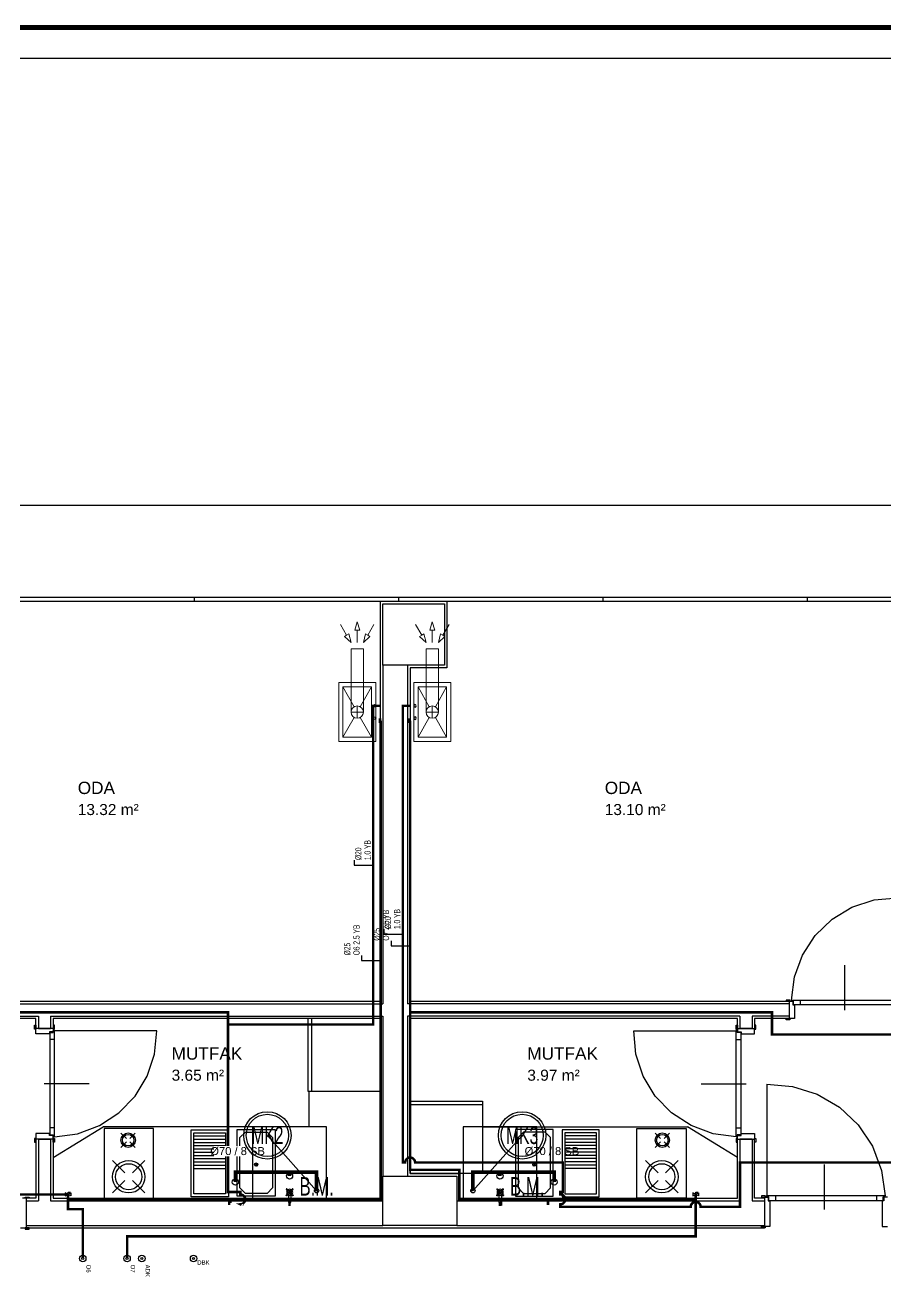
# Model space of a CAD drawing. Header units: centimetres. Extents: x -3952 to 26292, y -15092 to -10712.
# Drawn here: x 13025 to 13725, y -11965 to -10948 of the extents above; entities that cross this region are included whole.
import ezdxf
from ezdxf.enums import TextEntityAlignment as Align

# ---------------------------------------------------------------- set-up
doc = ezdxf.new("R2010")
doc.units = ezdxf.units.CM
for name, pattern in [('BASMA HATTI', [31, 25, -6]), ('DASHED', [18, 12, -6]), ('PIS', [38, 30, -8])]:
    doc.linetypes.add(name, pattern=pattern)
for name, color, linetype in [('MD-YUK-BIRIMI', 7, 'Continuous'), ('MIMARI', 8, 'Continuous'), ('MIMARI-KOLON', 8, 'Continuous'), ('MIMARI-TEFRIS', 9, 'Continuous'), ('MIMARI-YAZI', 8, 'Continuous'), ('MTY-PAFTA', 7, 'Continuous'), ('MTY-PIS-SU-BORUSU', 6, 'PIS'), ('MTY-PISSU-CAP', 211, 'Continuous'), ('MTY-PISSU-KOLON', 211, 'DASHED'), ('MTY-PISSU-KOLONNO', 211, 'Continuous'), ('MTY-SICAKSU-BORU', 1, 'BASMA HATTI'), ('MTY-SOGUKSU-BORU', 5, 'Continuous'), ('MTY-TEFRIS', 15, 'Continuous'), ('MTY-TEMIZSU-CAP', 101, 'Continuous'), ('MTY-VANA', 1, 'Continuous'), ('MTY-YUK-BIRIMI', 7, 'Continuous')]:
    doc.layers.add(name, color=color, linetype=linetype)
doc.layers.add('ROTAS-PAFTA-SINIRI', color=8, linetype='Continuous', plot=False)
doc.styles.add('ANOTATIVO', font='arial.ttf')
doc.styles.add('MTY_CAP', font='wturkce.SHX', dxfattribs={"width": 0.65, "height": 20})
doc.styles.add('MTYCAPLT', font='arial.ttf', dxfattribs={"width": 0.65, "height": 1})
doc.styles.add('ROTAS', font='arial.ttf')

# ---------------------------------------------------------------- blocks, each defined once
blk = doc.blocks.new('ROTAS_PAFTA')
blk.add_lwpolyline([(0, 0), (1, 0), (1, 1), (0, 1)], close=True)
blk = doc.blocks.new('EVIYE1')
at = {"layer": 'MTY-TEFRIS', "color": 6}
blk.add_circle((0, 15), 2.5, dxfattribs=at)
at = {"layer": 'MTY-TEFRIS', "color": 3, "ltscale": 10}
blk.add_circle((-5, 1), 1, dxfattribs=at)
at = {"layer": 'MTY-TEFRIS', "color": 1, "ltscale": 10}
blk.add_circle((5, 1), 1, dxfattribs=at)
at = {"layer": 'MD-YUK-BIRIMI', "color": 6, "style": 'MTYCAPLT', "width": 0.65}
for tag, p in [('PSCP_001', (-1.3, 17)), ('PS_001', (-0.6, 14.5))]:
    blk.add_attdef(tag, p, '', height=1, dxfattribs=at)
at = {"layer": 'MD-YUK-BIRIMI', "color": 3, "style": 'MTYCAPLT', "width": 0.65}
for tag, p in [('SOCP_001', (-6.3, -0.5)), ('SO_001', (-5.7, 0.5))]:
    blk.add_attdef(tag, p, '', height=1, dxfattribs=at)
at = {"layer": 'MD-YUK-BIRIMI', "color": 1, "style": 'MTYCAPLT', "width": 0.65}
for tag, p in [('SCCP_001', (3.7, -0.5)), ('SC_001', (4.4, 0.5))]:
    blk.add_attdef(tag, p, '', height=1, dxfattribs=at)
blk = doc.blocks.new('BULASIK MAKINASI1')
at = {"layer": 'MTY-TEFRIS'}
for p, q in [((-0.9, 0), (-0.9, -1.5)), ((-0.9, -1.5), (1.1, -1.5)), ((1.1, -1.5), (1.1, 0))]:
    blk.add_line(p, q, dxfattribs=at)
at = {"layer": 'MTY-TEFRIS', "color": 15}
blk.add_lwpolyline([(-30, 0), (30, 0), (30, 60), (-30, 60)], close=True, dxfattribs=at)
at = {"layer": 'MTY-TEFRIS'}
for points in [[(-1.8, 8.2, 0.414214), (-1.4, 8.2), (-1.3, 8.2, 0.414214), (-1.3, 8.7), (-2.1, 9.4, 0.414214), (-2.5, 9.4), (-2.6, 9.3, 0.414214), (-2.6, 8.9)], [(-1.8, 5.3, -0.414214), (-1.4, 5.3), (-1.3, 5.2, -0.414214), (-1.3, 4.8), (-2.1, 4, -0.414214), (-2.5, 4), (-2.6, 4.1, -0.414214), (-2.6, 4.6)], [(1.5, 8.7, 0.414214), (1.5, 8.2), (1.6, 8.2, 0.414214), (2, 8.2), (2.8, 8.9, 0.414214), (2.8, 9.3), (2.7, 9.4, 0.414214), (2.3, 9.4)], [(1.5, 4.8, -0.414214), (1.5, 5.2), (1.6, 5.3, -0.414214), (2, 5.3), (2.8, 4.6, -0.414214), (2.8, 4.1), (2.7, 4, -0.414214), (2.3, 4)]]:
    blk.add_lwpolyline(points, format="xyb", close=True, dxfattribs=at)
blk.add_lwpolyline([(2.5, 0.4), (2.5, 0), (-2.5, 0), (-2.5, 0.4)], close=True, dxfattribs=at)
for points in [[(-1.5, 8.1), (-1.1, 7.7)], [(-1.5, 5.3), (-1.1, 5.7)], [(-1.3, 8.3), (-0.9, 7.9)], [(-1.3, 5.2), (-0.9, 5.6)], [(-0.9, 4.4), (-0.9, 0.4)], [(1.5, 8.3), (1.1, 7.9)], [(1.5, 5.2), (1.1, 5.6)], [(1.1, 4.4), (1.1, 0.4)], [(1.6, 8.1), (1.3, 7.7)], [(1.6, 5.3), (1.3, 5.7)]]:
    blk.add_lwpolyline(points, dxfattribs=at)
at = {"layer": 'MTY-TEFRIS', "color": 6}
blk.add_circle((0, 20), 2.5, dxfattribs=at)
at = {"layer": 'MTY-TEFRIS'}
for radius in [1.54, 0.581]:
    blk.add_circle((0.1, 6.7), radius, dxfattribs=at)
for start, end in [(143.134, 216.8657), (53.1342, 126.866), (233.1342, 306.8659), (323.1339, 36.8659)]:
    blk.add_arc((0.1, 6.7), 2.51, start, end, dxfattribs=at)
at = {"layer": 'MD-YUK-BIRIMI', "color": 6, "style": 'MTYCAPLT', "width": 0.65}
for tag, p in [('PSCP', (0, 22.5)), ('PS', (0, 20))]:
    blk.add_attdef(tag, text='', height=1, dxfattribs=at).set_placement(p, align=Align.MIDDLE_CENTER)
at = {"layer": 'MD-YUK-BIRIMI', "color": 3, "style": 'MTYCAPLT', "width": 0.65}
for tag, p in [('SO', (0, 0)), ('SOCP', (0.1, -1.5))]:
    blk.add_attdef(tag, text='', height=1, dxfattribs=at).set_placement(p, align=Align.MIDDLE_CENTER)
at = {"layer": 'MTY-TEFRIS', "color": 15, "style": 'MTYCAPLT', "width": 0.65}
blk.add_text('B.M.', height=15, dxfattribs=at).set_placement((8.1, 11.6), align=Align.MIDDLE_LEFT)
blk = doc.blocks.new('KOMBI1')
at = {"layer": 'MTY-TEFRIS', "color": 1, "lineweight": 20, "ltscale": 40}
for p, q in [((19.5, 17.5), (3.4, 26.6)), ((44.4, 26.6), (28.2, 17.5)), ((19.5, 12.5), (3.4, 3.4)), ((18.9, 15), (28.9, 15)), ((23.9, 20), (23.9, 10)), ((44.4, 3.4), (28.2, 12.5))]:
    blk.add_line(p, q, dxfattribs=at)
at = {"layer": 'MTY-TEFRIS', "color": 7, "lineweight": 20, "ltscale": 40}
for p, q in [((85.4, 25.3), (80.3, 20)), ((87.4, 21.8), (80.3, 20)), ((86.4, 23.6), (85.4, 25.3)), ((95, 28.6), (86.4, 23.6)), ((86.4, 23.6), (87.4, 21.8)), ((23.9, 20), (75.3, 20)), ((75.3, 20), (75.3, 10)), ((80.3, 15), (90.3, 15)), ((90.3, 15), (90.3, 17)), ((90.3, 17), (97.3, 15)), ((90.3, 15), (90.3, 13)), ((90.3, 13), (97.3, 15)), ((23.9, 10), (75.3, 10)), ((87.4, 8.2), (80.3, 10)), ((85.4, 4.7), (80.3, 10)), ((86.4, 6.5), (85.4, 4.7)), ((86.4, 6.5), (87.4, 8.2)), ((95, 1.4), (86.4, 6.5))]:
    blk.add_line(p, q, dxfattribs=at)
blk.add_lwpolyline([(0, 0), (47.8, 0), (47.8, 30), (0, 30)], close=True, dxfattribs=at)
at = {"layer": 'MTY-TEFRIS', "color": 1, "lineweight": 20, "ltscale": 40}
blk.add_lwpolyline([(3.4, 3.4), (44.4, 3.4), (44.4, 26.6), (3.4, 26.6)], close=True, dxfattribs=at)
at = {"layer": 'MTY-TEFRIS', "color": 7, "lineweight": 20, "ltscale": 40}
blk.add_circle((23.9, 15), 5, dxfattribs=at)
at = {"layer": 'MTY-TEFRIS', "color": 3, "ltscale": 10}
blk.add_circle((18.9, 1), 1, dxfattribs=at)
at = {"layer": 'MTY-TEFRIS', "color": 1, "ltscale": 10}
blk.add_circle((28.9, 1), 1, dxfattribs=at)
at = {"layer": 'MD-YUK-BIRIMI', "color": 3, "style": 'MTYCAPLT', "width": 0.65}
for tag, p in [('SOCP_001', (17.6, -0.5)), ('SO_001', (18.2, 0.5))]:
    blk.add_attdef(tag, p, '', height=1, dxfattribs=at)
at = {"layer": 'MD-YUK-BIRIMI', "color": 1, "style": 'MTYCAPLT', "width": 0.65}
for tag, p in [('SCCP_001', (27.6, -0.5)), ('SC_001', (28.3, 0.5))]:
    blk.add_attdef(tag, p, '', height=1, dxfattribs=at)
blk = doc.blocks.new('MTY-KURESEL VANA')
at = {"layer": 'MTY-VANA'}
for p, q in [((0, 0), (0, 8)), ((0, 8), (8, 8))]:
    blk.add_line(p, q, dxfattribs=at)
blk.add_lwpolyline([(-10, 5), (-10, -5), (10, 5), (10, -5), (-10, 5)], dxfattribs=at)
at = {"layer": 'MTY-VANA', "style": 'MTYCAPLT', "width": 0.65}
blk.add_attdef('CAP', text='', height=10, dxfattribs=at).set_placement((-1.1, 0), align=Align.CENTER)
blk = doc.blocks.new('MTY-TEMIZ SU CAP MB')
at = {"layer": 'MTY-TEMIZSU-CAP'}
for p, q in [((0.83, 3.1), (0, 3.1)), ((0, 3.1), (0, 0))]:
    blk.add_line(p, q, dxfattribs=at)
at = {"layer": 'MTY-TEMIZSU-CAP', "style": 'MTY_CAP', "width": 0.65}
for tag, p in [('SOCP_001', (0.83, 4.92)), ('SCCP_001', (0.83, 1.92))]:
    blk.add_attdef(tag, p, '', height=1, dxfattribs=at)
at = {"layer": 'MTY-YUK-BIRIMI', "color": 101, "style": 'MTY_CAP', "width": 0.65}
for tag, p in [('SO_001', (0.83, 3.42)), ('SC_001', (0.83, 0.42))]:
    blk.add_attdef(tag, p, '', height=1, dxfattribs=at)
blk = doc.blocks.new('MTY-PIS SU KOLON')
at = {"layer": 'MTY-PISSU-KOLON', "linetype": 'Continuous', "lineweight": -3}
blk.add_hatch(color=256, dxfattribs=at).paths.add_polyline_path([(-2.7, -0.1, 0.848135), (0, -0.1, -0.848135), (2.7, -0.1, 0.414214), (0, 2.6, 0.414214)])
blk.add_circle((0, 0), 3.5, dxfattribs=at)
blk = doc.blocks.new('MTY-KOLON NO PIS SU')
at = {"color": 6, "linetype": 'Continuous', "ltscale": 100}
blk.add_circle((0, 0), 27.5, dxfattribs=at)
at = {"color": 7, "linetype": 'Continuous', "ltscale": 100}
blk.add_circle((0, 0), 24.5, dxfattribs=at)
at = {"style": 'ANOTATIVO', "width": 0.65}
blk.add_attdef('K', text='', height=20, dxfattribs=at).set_placement((0, 0), align=Align.MIDDLE_CENTER)

msp = doc.modelspace()

# ---------------------------------------------------------------- linework, layer by layer
at = {"layer": 'MIMARI'}
for p, q in [((11786.2, -11338.1), (14872.6, -11338.1)), ((13162.5, -11413.1), (13162.5, -11416.1)), ((13328.5, -11413.1), (13328.5, -11416.1)), ((13494.5, -11413.1), (13494.5, -11416.1)), ((13660.5, -11413.1), (13660.5, -11416.1)), ((13315.9, -11468.1), (13315.9, -11743.1)), ((13335.9, -11468.1), (13335.9, -11743.1)), ((13690.9, -11711.6), (13690.9, -11748.3)), ((13005.9, -11743.1), (13315.9, -11743.1)), ((13645.9, -11743.1), (13335.9, -11743.1)), ((13646.5, -11740.1), (13643.4, -11740.1)), ((13643.4, -11740.1), (13643.4, -11741.1)), ((13643.4, -11741.1), (13646.5, -11741.1)), ((13645.9, -11741.1), (13648.9, -11741.1)), ((13645.9, -11741.1), (13645.9, -11755.1)), ((13645.9, -11743.1), (13645.9, -11753.1)), ((13646.5, -11741.1), (13646.5, -11740.1)), ((13647.9, -11740.1), (13733.9, -11740.1)), ((13647.9, -11741.1), (13647.9, -11740.1)), ((13649.4, -11741), (13647.9, -11741)), ((13648.9, -11741.1), (13648.9, -11744)), ((13648.9, -11744), (13650.3, -11744)), ((13649.4, -11743.9), (13649.4, -11741)), ((13732.4, -11743.9), (13649.4, -11743.9)), ((13650.3, -11744), (13650.3, -11755.1)), ((13654.9, -11740.1), (13654.9, -11743.9)), ((13005.9, -11753.1), (13035.9, -11753.1)), ((13035.9, -11753.1), (13035.9, -11763.1)), ((13045.9, -11753.1), (13315.9, -11753.1)), ((13045.9, -11753.1), (13045.9, -11763.1)), ((13315.9, -11753.1), (13315.9, -11883.1)), ((13335.9, -11753.1), (13335.9, -11883.1)), ((13605.9, -11753.1), (13335.9, -11753.1)), ((13605.9, -11753.1), (13605.9, -11763.1)), ((13645.9, -11753.1), (13615.9, -11753.1)), ((13615.9, -11753.1), (13615.9, -11763.1)), ((13643.4, -11756.2), (13643.4, -11755.1)), ((13643.4, -11755.1), (13646.5, -11755.1)), ((13646.5, -11756.2), (13643.4, -11756.2)), ((13650.3, -11755.1), (13645.9, -11755.1)), ((13646.5, -11755.1), (13646.5, -11756.2)), ((13032.8, -11760.5), (13033.9, -11760.5)), ((13032.8, -11763.6), (13032.8, -11760.5)), ((13033.9, -11763.6), (13032.8, -11763.6)), ((13033.9, -11760.5), (13033.9, -11763.6)), ((13033.9, -11767.5), (13033.9, -11763.1)), ((13047.9, -11763.1), (13033.9, -11763.1)), ((13035.9, -11763.1), (13045.9, -11763.1)), ((13044.9, -11766), (13044.9, -11767.5)), ((13047.9, -11766), (13044.9, -11766)), ((13045.1, -11766.5), (13045.1, -11849.6)), ((13045.1, -11766.5), (13047.9, -11766.5)), ((13047.9, -11760.6), (13047.9, -11763.6)), ((13048.9, -11760.6), (13047.9, -11760.6)), ((13047.9, -11763.1), (13047.9, -11766)), ((13047.9, -11763.6), (13048.9, -11763.6)), ((13047.9, -11766.5), (13047.9, -11765)), ((13047.9, -11765), (13048.9, -11765)), ((13048.9, -11763.6), (13048.9, -11760.6)), ((13048.9, -11851.1), (13048.9, -11765)), ((13132.1, -11765), (13048.9, -11765)), ((13519.7, -11765), (13602.9, -11765)), ((13602.9, -11763.6), (13602.9, -11760.6)), ((13602.9, -11760.6), (13603.9, -11760.6)), ((13603.9, -11763.6), (13602.9, -11763.6)), ((13602.9, -11851.1), (13602.9, -11765)), ((13603.9, -11765), (13602.9, -11765)), ((13603.8, -11766.5), (13603.8, -11765)), ((13606.7, -11766.5), (13603.8, -11766.5)), ((13603.9, -11760.6), (13603.9, -11763.6)), ((13603.9, -11763.1), (13617.9, -11763.1)), ((13603.9, -11763.1), (13603.9, -11766)), ((13603.9, -11766), (13606.9, -11766)), ((13615.9, -11763.1), (13605.9, -11763.1)), ((13606.7, -11766.5), (13606.7, -11849.6)), ((13606.9, -11766), (13606.9, -11767.5)), ((13619, -11760.5), (13617.9, -11760.5)), ((13617.9, -11760.5), (13617.9, -11763.6)), ((13617.9, -11767.5), (13617.9, -11763.1)), ((13617.9, -11763.6), (13619, -11763.6)), ((13619, -11763.6), (13619, -11760.5)), ((13044.9, -11767.5), (13033.9, -11767.5)), ((13048.9, -11772.1), (13045.1, -11772.1)), ((13602.9, -11772.1), (13606.7, -11772.1)), ((13606.9, -11767.5), (13617.9, -11767.5)), ((13077.3, -11808.1), (13040.6, -11808.1)), ((13574.5, -11808.1), (13611.1, -11808.1)), ((13627.9, -11808.5), (13627.9, -11899.1)), ((13048.9, -11844), (13045.1, -11844)), ((13602.9, -11844), (13606.7, -11844)), ((13033.9, -11852.5), (13032.8, -11852.5)), ((13032.8, -11852.5), (13032.8, -11855.6)), ((13032.8, -11855.6), (13033.9, -11855.6)), ((13033.9, -11848.6), (13033.9, -11853.1)), ((13044.9, -11848.6), (13033.9, -11848.6)), ((13033.9, -11855.6), (13033.9, -11852.5)), ((13047.9, -11853.1), (13033.9, -11853.1)), ((13035.9, -11853.1), (13035.9, -11903.1)), ((13035.9, -11853.1), (13045.9, -11853.1)), ((13044.9, -11850.1), (13044.9, -11848.6)), ((13047.9, -11850.1), (13044.9, -11850.1)), ((13045.1, -11849.6), (13047.9, -11849.6)), ((13045.9, -11853.1), (13045.9, -11903.1)), ((13047.9, -11849.6), (13047.9, -11851.1)), ((13047.9, -11853.1), (13047.9, -11850.1)), ((13047.9, -11851.1), (13048.9, -11851.1)), ((13047.9, -11855.5), (13047.9, -11852.5)), ((13047.9, -11852.5), (13048.9, -11852.5)), ((13048.9, -11855.5), (13047.9, -11855.5)), ((13048.9, -11852.5), (13048.9, -11855.5)), ((13603.9, -11851.1), (13602.9, -11851.1)), ((13602.9, -11852.5), (13602.9, -11855.5)), ((13603.9, -11852.5), (13602.9, -11852.5)), ((13602.9, -11855.5), (13603.9, -11855.5)), ((13606.7, -11849.6), (13603.8, -11849.6)), ((13603.8, -11849.6), (13603.8, -11851.1)), ((13603.9, -11853.1), (13603.9, -11850.1)), ((13603.9, -11850.1), (13606.9, -11850.1)), ((13603.9, -11855.5), (13603.9, -11852.5)), ((13603.9, -11853.1), (13617.9, -11853.1)), ((13605.9, -11853.1), (13605.9, -11903.1)), ((13615.9, -11853.1), (13605.9, -11853.1)), ((13606.9, -11848.6), (13617.9, -11848.6)), ((13606.9, -11850.1), (13606.9, -11848.6)), ((13615.9, -11853.1), (13615.9, -11903.1)), ((13617.9, -11848.6), (13617.9, -11853.1)), ((13617.9, -11852.5), (13619, -11852.5)), ((13617.9, -11855.6), (13617.9, -11852.5)), ((13619, -11855.6), (13617.9, -11855.6)), ((13619, -11852.5), (13619, -11855.6)), ((13674.3, -11873.6), (13674.3, -11910.3)), ((13723.9, -11899.1), (13627.9, -11899.1)), ((13627.9, -11900.1), (13627.9, -11899.1)), ((13634.9, -11899.1), (13634.9, -11902.9)), ((13716.8, -11899.1), (13716.8, -11902.9)), ((13723.9, -11900.1), (13723.9, -11899.1)), ((13025.9, -11901.1), (13022.9, -11901.1)), ((13025.3, -11900.1), (13028.4, -11900.1)), ((13025.3, -11901.1), (13025.3, -11900.1)), ((13028.4, -11901.1), (13025.3, -11901.1)), ((13025.9, -11901.1), (13025.9, -11925.1)), ((13025.9, -11903.1), (13035.9, -11903.1)), ((13025.9, -11903.1), (13025.9, -11923.1)), ((13028.4, -11900.1), (13028.4, -11901.1)), ((13045.9, -11903.1), (13315.9, -11903.1)), ((13375.7, -11903.1), (13605.9, -11903.1)), ((13615.9, -11903.1), (13625.9, -11903.1)), ((13626.5, -11899.1), (13623.4, -11899.1)), ((13623.4, -11899.1), (13623.4, -11900.1)), ((13623.4, -11900.1), (13626.5, -11900.1)), ((13625.9, -11900.1), (13625.9, -11924.1)), ((13625.9, -11900.1), (13628.9, -11900.1)), ((13625.9, -11903.1), (13625.9, -11923.1)), ((13626.5, -11900.1), (13626.5, -11899.1)), ((13629.4, -11900), (13627.9, -11900)), ((13628.9, -11900.1), (13628.9, -11903.1)), ((13628.9, -11903.1), (13630.3, -11903.1)), ((13629.4, -11902.9), (13629.4, -11900)), ((13629.4, -11902.9), (13722.4, -11902.9)), ((13630.3, -11903.1), (13630.3, -11924.1)), ((13721.4, -11903.1), (13721.4, -11924.1)), ((13722.9, -11903.1), (13721.4, -11903.1)), ((13722.4, -11902.9), (13722.4, -11900)), ((13722.4, -11900), (13723.9, -11900)), ((13725.9, -11900.1), (13722.9, -11900.1)), ((13722.9, -11900.1), (13722.9, -11903.1)), ((13021.4, -11925.1), (13025.9, -11925.1)), ((13025.3, -11925.1), (13025.3, -11926.2)), ((13028.4, -11925.1), (13025.3, -11925.1)), ((13025.3, -11926.2), (13028.4, -11926.2)), ((13025.9, -11923.1), (13315.9, -11923.1)), ((13028.4, -11926.2), (13028.4, -11925.1)), ((13375.9, -11923.1), (13625.9, -11923.1)), ((13623.4, -11925.2), (13623.4, -11924.1)), ((13623.4, -11924.1), (13626.5, -11924.1)), ((13626.5, -11925.2), (13623.4, -11925.2)), ((13630.3, -11924.1), (13625.9, -11924.1)), ((13626.5, -11924.1), (13626.5, -11925.2)), ((13721.4, -11924.1), (13725.9, -11924.1))]:
    msp.add_line(p, q, dxfattribs=at)
for points in [[(11834.5, -11416.1), (14820.9, -11416.1), (14820.9, -11413.1), (11834.5, -11413.1), (11834.5, -11416.1)], [(13005.9, -11741.1), (13313.9, -11741.1), (13313.9, -11416.1), (13367.9, -11416.1), (13367.9, -11470.1), (13337.9, -11470.1), (13337.9, -11741.1), (13645.9, -11741.1)], [(13647.9, -11740.1), (13650.3, -11721.3), (13656.8, -11703.5), (13667.2, -11687.6), (13680.8, -11674.4), (13697, -11664.6), (13715, -11658.7), (13733.9, -11656.9)], [(13033.9, -11763.1), (13033.9, -11755.1), (13005.9, -11755.1)], [(13047.9, -11853.1), (13047.9, -11901.1), (13248.9, -11901.1), (13248.9, -11901.1), (13313.9, -11901.1), (13313.9, -11755.1), (13047.9, -11755.1), (13047.9, -11763.1)], [(13603.9, -11763.1), (13603.9, -11755.1), (13337.9, -11755.1), (13337.9, -11881.1), (13377.9, -11881.1), (13377.9, -11901.1), (13603.9, -11901.1), (13603.9, -11853.1)], [(13645.9, -11755.1), (13617.9, -11755.1), (13617.9, -11763.1)], [(13048.5, -11764.1), (13048.5, -11764.7), (13048.5, -11764.1)], [(13048.9, -11851.1), (13067.7, -11848.7), (13085.5, -11842.1), (13101.4, -11831.8), (13114.5, -11818.1), (13124.4, -11801.9), (13130.3, -11783.9), (13132.1, -11765)], [(13602.9, -11851.1), (13584.1, -11848.7), (13566.3, -11842.1), (13550.4, -11831.8), (13537.2, -11818.1), (13527.4, -11801.9), (13521.5, -11783.9), (13519.7, -11765)], [(13603.3, -11764.1), (13603.3, -11764.7), (13603.3, -11764.1)], [(13627.9, -11808.5), (13648.8, -11810.2), (13668.7, -11816.4), (13686.8, -11827), (13702, -11841.4), (13713.7, -11858.8), (13721.1, -11878.4), (13723.9, -11899.1)], [(13033.9, -11853.1), (13033.9, -11901.1), (13025.9, -11901.1)], [(13625.9, -11901.1), (13617.9, -11901.1), (13617.9, -11853.1)], [(13627, -11899.5), (13627.6, -11899.5), (13627, -11899.5)], [(13025.9, -11925.1), (13625.9, -11925.1)]]:
    msp.add_lwpolyline(points, dxfattribs=at)
at = {"layer": 'MIMARI-KOLON'}
for points in [[(13315.9, -11418.1), (13365.9, -11418.1), (13365.9, -11468.1), (13315.9, -11468.1), (13315.9, -11418.1)], [(13315.9, -11883.1), (13375.9, -11883.1), (13375.9, -11923.1), (13315.9, -11923.1), (13315.9, -11883.1)]]:
    msp.add_lwpolyline(points, dxfattribs=at)
at = {"layer": 'MIMARI-TEFRIS'}
for p, q in [((13313.9, -11755.1), (13254.9, -11755.1)), ((13254.9, -11755.1), (13254.9, -11814.1)), ((13258, -11814.1), (13258, -11755.1)), ((13313.9, -11814.1), (13313.9, -11755.1)), ((13254.9, -11814.1), (13313.9, -11814.1)), ((13255.9, -11843.1), (13255.9, -11814.1)), ((13337.9, -11881.1), (13337.9, -11822.1)), ((13337.9, -11881.1), (13337.9, -11822.1)), ((13337.9, -11822.1), (13396.9, -11822.1)), ((13396.9, -11825.1), (13337.9, -11825.1)), ((13396.9, -11822.1), (13396.9, -11881.1)), ((13047.9, -11868.1), (13088.5, -11843.1)), ((13255.9, -11843.1), (13088.5, -11843.1)), ((13107.5, -11852.5), (13103, -11848.1)), ((13110.2, -11852.5), (13114.7, -11848.1)), ((13160.1, -11899.8), (13160.1, -11845.6)), ((13160.1, -11845.6), (13190.3, -11845.6)), ((13162.3, -11897.6), (13162.3, -11847.8)), ((13162.3, -11847.8), (13188.1, -11847.8)), ((13188.1, -11847.8), (13188.1, -11897.6)), ((13190.3, -11845.6), (13190.3, -11899.8)), ((13197.5, -11899.3), (13197.5, -11845.1)), ((13197.5, -11845.1), (13228.3, -11845.1)), ((13228.3, -11845.1), (13228.3, -11899.3)), ((13396.9, -11843.1), (13563.3, -11843.1)), ((13423.5, -11845.1), (13423.5, -11899.3)), ((13454.3, -11845.1), (13423.5, -11845.1)), ((13454.3, -11899.3), (13454.3, -11845.1)), ((13491.6, -11845.6), (13461.5, -11845.6)), ((13461.5, -11845.6), (13461.5, -11899.8)), ((13489.4, -11847.8), (13463.7, -11847.8)), ((13463.7, -11847.8), (13463.7, -11897.6)), ((13489.4, -11897.6), (13489.4, -11847.8)), ((13491.6, -11899.8), (13491.6, -11845.6)), ((13541.5, -11852.5), (13537.1, -11848.1)), ((13544.3, -11852.5), (13548.8, -11848.1)), ((13603.9, -11868.1), (13563.3, -11843.1)), ((13103, -11859.8), (13107.5, -11855.3)), ((13114.7, -11859.8), (13110.2, -11855.3)), ((13162.3, -11850.4), (13188.1, -11850.4)), ((13162.3, -11853.1), (13188.1, -11853.1)), ((13162.3, -11855.7), (13188.1, -11855.7)), ((13162.3, -11858.3), (13188.1, -11858.3)), ((13489.4, -11850.4), (13463.7, -11850.4)), ((13489.4, -11853.1), (13463.7, -11853.1)), ((13489.4, -11855.7), (13463.7, -11855.7)), ((13489.4, -11858.3), (13463.7, -11858.3)), ((13537.1, -11859.8), (13541.5, -11855.3)), ((13548.8, -11859.8), (13544.3, -11855.3)), ((13162.3, -11861), (13188.1, -11861)), ((13162.3, -11863.6), (13188.1, -11863.6)), ((13162.3, -11866.3), (13188.1, -11866.3)), ((13489.4, -11861), (13463.7, -11861)), ((13489.4, -11863.6), (13463.7, -11863.6)), ((13489.4, -11866.3), (13463.7, -11866.3)), ((13106.2, -11880.5), (13096.1, -11870.4)), ((13112.4, -11880.5), (13122.5, -11870.4)), ((13162.3, -11868.9), (13188.1, -11868.9)), ((13162.3, -11871.5), (13188.1, -11871.5)), ((13162.3, -11874.2), (13188.1, -11874.2)), ((13162.3, -11876.8), (13188.1, -11876.8)), ((13212.3, -11872.5), (13213.6, -11874.9)), ((13212.3, -11874.9), (13213.6, -11872.5)), ((13439.5, -11872.5), (13438.2, -11874.9)), ((13439.5, -11874.9), (13438.2, -11872.5)), ((13489.4, -11868.9), (13463.7, -11868.9)), ((13489.4, -11871.5), (13463.7, -11871.5)), ((13489.4, -11874.2), (13463.7, -11874.2)), ((13489.4, -11876.8), (13463.7, -11876.8)), ((13539.4, -11880.5), (13529.3, -11870.4)), ((13545.6, -11880.5), (13555.7, -11870.4)), ((13096.1, -11896.8), (13106.2, -11886.7)), ((13122.5, -11896.8), (13112.4, -11886.7)), ((13396.9, -11881.1), (13337.9, -11881.1)), ((13529.3, -11896.8), (13539.4, -11886.7)), ((13555.7, -11896.8), (13545.6, -11886.7)), ((13188.1, -11897.6), (13162.3, -11897.6)), ((13463.7, -11897.6), (13489.4, -11897.6)), ((13190.3, -11899.8), (13160.1, -11899.8)), ((13228.3, -11899.3), (13197.5, -11899.3)), ((13423.5, -11899.3), (13454.3, -11899.3)), ((13461.5, -11899.8), (13491.6, -11899.8))]:
    msp.add_line(p, q, dxfattribs=at)
for points in [[(13089.5, -11844.4), (13089.5, -11900.9), (13129.5, -11900.9), (13129.5, -11844.4), (13089.5, -11844.4)], [(13226.1, -11851.7), (13226.1, -11892.7), (13221.7, -11897.1), (13204.1, -11897.1), (13199.7, -11892.7), (13199.7, -11851.7), (13204.1, -11847.3), (13221.7, -11847.3), (13226.1, -11851.7)], [(13425.7, -11851.7), (13425.7, -11892.7), (13430.1, -11897.1), (13447.7, -11897.1), (13452.1, -11892.7), (13452.1, -11851.7), (13447.7, -11847.3), (13430.1, -11847.3), (13425.7, -11851.7)], [(13562.3, -11844.4), (13562.3, -11900.9), (13522.3, -11900.9), (13522.3, -11844.4), (13562.3, -11844.4)]]:
    msp.add_lwpolyline(points, dxfattribs=at)
for centre, radius in [((13108.9, -11853.9), 5.86), ((13542.9, -11853.9), 5.86), ((13108.9, -11853.9), 4.68), ((13542.9, -11853.9), 4.68), ((13109.3, -11883.6), 13.2), ((13109.3, -11883.6), 10.6), ((13212.9, -11873.7), 1.32), ((13438.9, -11873.7), 1.32), ((13542.5, -11883.6), 13.2), ((13542.5, -11883.6), 10.6)]:
    msp.add_circle(centre, radius, dxfattribs=at)
at = {"layer": 'MTY-PAFTA'}
for points, const_width in [([(11400, -12900), (15200, -12900), (15200, -10950), (11400, -10950)], 4), ([(11425, -12875), (15175, -12875), (15175, -10975), (11425, -10975)], 1)]:
    msp.add_lwpolyline(points, close=True, dxfattribs=dict(at, const_width=const_width))
at = {"layer": 'MTY-PIS-SU-BORUSU', "const_width": 3}
for points in [[(13196, -11888), (13196, -11880), (13262, -11880), (13262, -11895)], [(13240, -11883), (13240, -11880)], [(13455, -11888), (13455, -11880), (13389, -11880), (13389, -11895)], [(13411, -11883), (13411, -11880)]]:
    msp.add_lwpolyline(points, dxfattribs=at)
at = {"layer": 'MTY-PISSU-KOLONNO'}
for p, q in [((13262, -11895), (13222, -11850)), ((13389, -11895), (13429, -11850))]:
    msp.add_line(p, q, dxfattribs=at)
at = {"layer": 'MTY-SICAKSU-BORU', "const_width": 2}
for points in [[(13313.5, -11501.1), (13308, -11501.1), (13308, -11760), (13190, -11760), (13190, -11896), (13200, -11896), (13200, -11898), (13201, -11898.1), (13202, -11898.5), (13202.8, -11899.2), (13203.5, -11900), (13203.9, -11901), (13204, -11902), (13203.9, -11903), (13203.5, -11904), (13202.8, -11904.8), (13202, -11905.5), (13201, -11905.9), (13200, -11906), (13201, -11906.5)], [(13337.5, -11501.1), (13332, -11501.1), (13332, -11872), (13334, -11872), (13334.1, -11871), (13334.5, -11870), (13335.2, -11869.2), (13336, -11868.5), (13337, -11868.1), (13338, -11868), (13339, -11868.1), (13340, -11868.5), (13340.8, -11869.2), (13341.5, -11870), (13341.9, -11871), (13342, -11872), (13462, -11872), (13462, -11896), (13460, -11896), (13460, -11898), (13461, -11898.1), (13462, -11898.5), (13462.8, -11899.2), (13463.5, -11900), (13463.9, -11901), (13464, -11902), (13463.9, -11903), (13463.5, -11904), (13462.8, -11904.8), (13462, -11905.5), (13461, -11905.9), (13460, -11906), (13460, -11906.5)], [(13190, -11760), (13190, -11750), (13020, -11750), (13020, -11768), (12912, -11768), (12912, -11876), (12818, -11876), (12818, -11896), (12352, -11896), (12353, -11896), (12353, -11902.5)], [(13460, -11906), (13460, -11908), (13566, -11908), (13566.1, -11907), (13566.5, -11906), (13567.2, -11905.2), (13568, -11904.5), (13569, -11904.1), (13570, -11904), (13571, -11904.1), (13572, -11904.5), (13572.8, -11905.2), (13573.5, -11906), (13573.9, -11907), (13574, -11908), (13606, -11908), (13606, -11872), (13736, -11872)]]:
    msp.add_lwpolyline(points, dxfattribs=at)
at = {"layer": 'MTY-SOGUKSU-BORU', "const_width": 2}
for points in [[(13060, -11898), (13060, -11902), (13314, -11902), (13314, -11514), (13313.5, -11514), (13313.5, -11511.1)], [(13570, -11898), (13570, -11902), (13378, -11902), (13378, -11878), (13338, -11878), (13338, -11514), (13337.5, -11514), (13337.5, -11511.1)], [(13338, -11750), (13632, -11750), (13632, -11768), (13740, -11768), (13740, -11878), (13810, -11878), (13810, -11902.5), (14298, -11902.5)], [(13060, -11898), (12908, -11898), (12908, -11882), (12824, -11882), (12824, -11902.5), (12343, -11902.5)], [(13072, -11950), (13072, -11910), (13060, -11910), (13060, -11902)], [(13108, -11950), (13108, -11932), (13570, -11932), (13570, -11902)], [(13192, -11902), (13192, -11904), (13191, -11904), (13191, -11906.5)], [(13240, -11902), (13240, -11907.5)], [(13412, -11902), (13412, -11906), (13411, -11906), (13411, -11907.5)], [(13450, -11902), (13450, -11906.5)]]:
    msp.add_lwpolyline(points, dxfattribs=at)
at = {"layer": 'MTY-SOGUKSU-BORU'}
for centre, radius in [((13072, -11950), 2.6), ((13072, -11950), 0.91), ((13108, -11950), 2.6), ((13108, -11950), 0.91), ((13120, -11950), 2.6), ((13120, -11950), 0.91), ((13162, -11950), 2.6), ((13162, -11950), 0.91)]:
    msp.add_circle(centre, radius, dxfattribs=at)

# ---------------------------------------------------------------- block references
at = {"layer": 'MTY-PISSU-KOLONNO'}
ref = msp.add_blockref('MTY-KOLON NO PIS SU', (13429, -11850), dxfattribs=dict(at, xscale=0.7, yscale=0.7))
ref.add_attrib('K', 'MK3', dxfattribs={"height": 14, "style": 'ANOTATIVO', "width": 0.65}).set_placement((13429, -11850), align=Align.MIDDLE_CENTER)
at = {"layer": 'MTY-TEFRIS', "rotation": 90}
msp.add_blockref('KOMBI1', (13310, -11530), dxfattribs=at)
at = {"layer": 'MTY-TEFRIS', "yscale": -1, "rotation": 90.00000000000001}
msp.add_blockref('KOMBI1', (13341, -11530), dxfattribs=at)
at = {"layer": 'MTY-TEFRIS'}
ref = msp.add_blockref('MTY-TEMIZ SU CAP MB', (13308, -11630.6), dxfattribs=dict(at, xscale=5, yscale=5, rotation=90))
ref.add_attrib('SCCP_001', 'Ø20', (13298.4, -11626.4), dxfattribs={"layer": 'MTY-TEMIZSU-CAP', "height": 5, "rotation": 90, "style": 'MTY_CAP', "width": 0.65})
ref.add_attrib('SC_001', '1.0 YB', (13305.9, -11626.4), dxfattribs={"layer": 'MTY-YUK-BIRIMI', "color": 101, "height": 5, "rotation": 90, "style": 'MTY_CAP', "width": 0.65})
ref = msp.add_blockref('MTY-TEMIZ SU CAP MB', (13338, -11696), dxfattribs=dict(at, xscale=5, yscale=5, rotation=90))
ref.add_attrib('SO_001', 'O7 2.5 YB', (13320.9, -11691.8), dxfattribs={"layer": 'MTY-YUK-BIRIMI', "color": 101, "height": 5, "rotation": 90, "style": 'MTY_CAP', "width": 0.65})
ref.add_attrib('SOCP_001', 'Ø25', (13313.4, -11691.8), dxfattribs={"layer": 'MTY-TEMIZSU-CAP', "height": 5, "rotation": 90, "style": 'MTY_CAP', "width": 0.65})
ref = msp.add_blockref('MTY-TEMIZ SU CAP MB', (13332, -11686.6), dxfattribs=dict(at, xscale=5, yscale=5, rotation=90))
ref.add_attrib('SCCP_001', 'Ø20', (13322.4, -11682.4), dxfattribs={"layer": 'MTY-TEMIZSU-CAP', "height": 5, "rotation": 90, "style": 'MTY_CAP', "width": 0.65})
ref.add_attrib('SC_001', '1.0 YB', (13329.9, -11682.4), dxfattribs={"layer": 'MTY-YUK-BIRIMI', "color": 101, "height": 5, "rotation": 90, "style": 'MTY_CAP', "width": 0.65})
ref = msp.add_blockref('MTY-TEMIZ SU CAP MB', (13314, -11708), dxfattribs=dict(at, xscale=5, yscale=5, rotation=90))
ref.add_attrib('SO_001', 'O6 2.5 YB', (13296.9, -11703.8), dxfattribs={"layer": 'MTY-YUK-BIRIMI', "color": 101, "height": 5, "rotation": 90, "style": 'MTY_CAP', "width": 0.65})
ref.add_attrib('SOCP_001', 'Ø25', (13289.4, -11703.8), dxfattribs={"layer": 'MTY-TEMIZSU-CAP', "height": 5, "rotation": 90, "style": 'MTY_CAP', "width": 0.65})
for name, p in [('BULASIK MAKINASI1', (13411, -11903)), ('EVIYE1', (13196, -11903)), ('EVIYE1', (13455, -11903))]:
    msp.add_blockref(name, p, dxfattribs=at)
at = {"layer": 'MTY-TEFRIS', "xscale": 0.5, "yscale": 0.5}
for p in [(13262, -11895), (13389, -11895)]:
    msp.add_blockref('MTY-PIS SU KOLON', p, dxfattribs=at)
at = {"layer": 'MTY-VANA', "xscale": 0.24, "yscale": 0.24}
for p in [(13060, -11898), (13570, -11898)]:
    msp.add_blockref('MTY-KURESEL VANA', p, dxfattribs=at)
at = {"layer": 'ROTAS-PAFTA-SINIRI', "xscale": 3800, "yscale": 1950}
msp.add_blockref('ROTAS_PAFTA', (11400, -12900), dxfattribs=at)

# ---------------------------------------------------------------- texts
at = {"layer": 'MIMARI-YAZI', "style": 'ROTAS'}
for s, height, p in [('ODA', 10, (13067.9, -11572.7)), ('ODA', 10, (13496.1, -11572.7)), ('13.32 m²', 9, (13067.9, -11589.8)), ('13.10 m²', 9, (13496.1, -11589.8)), ('MUTFAK', 10, (13144.2, -11788.5)), ('MUTFAK', 10, (13433.2, -11788.5)), ('3.65 m²', 9, (13144.2, -11805.6)), ('3.97 m²', 9, (13433.2, -11805.6))]:
    msp.add_text(s, height=height, dxfattribs=at).set_placement(p)
at = {"layer": 'MTY-PISSU-CAP', "style": 'ROTAS'}
msp.add_text('Ø70 / 8 SB', height=6.5, dxfattribs=at).set_placement((13431, -11866))
at = {"layer": 'MTY-TEMIZSU-CAP', "style": 'ROTAS'}
for s, p in [('O6', (13075, -11955)), ('O7', (13111, -11955)), ('ADK', (13123, -11955))]:
    msp.add_text(s, height=3.5, rotation=-90, dxfattribs=at).set_placement(p)
msp.add_text('DBK', height=3.5, dxfattribs=at).set_placement((13165, -11955))

# ---------------------------------------------------------------- next in the draw order: wipeouts: each hides what was drawn before it
msp.add_wipeout([(13221, -11867), (13178.7, -11867), (13178.7, -11858.5), (13221, -11858.5)])

# ---------------------------------------------------------------- next in the draw order: block references
at = {"layer": 'MTY-PISSU-KOLONNO'}
ref = msp.add_blockref('MTY-KOLON NO PIS SU', (13222, -11850), dxfattribs=dict(at, xscale=0.7, yscale=0.7))
ref.add_attrib('K', 'MK2', dxfattribs={"height": 14, "style": 'ANOTATIVO', "width": 0.65}).set_placement((13222, -11850), align=Align.MIDDLE_CENTER)
at = {"layer": 'MTY-TEFRIS'}
msp.add_blockref('BULASIK MAKINASI1', (13240, -11903), dxfattribs=at)

# ---------------------------------------------------------------- next in the draw order: texts
at = {"layer": 'MTY-PISSU-CAP', "style": 'ROTAS'}
msp.add_text('Ø70 / 8 SB', height=6.5, dxfattribs=at).set_placement((13220, -11866), align=Align.RIGHT)

doc.saveas('drawing.dxf')
